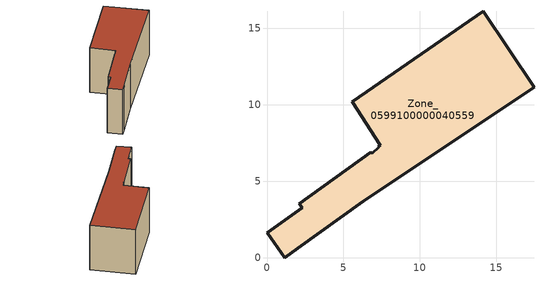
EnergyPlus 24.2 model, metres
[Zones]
Zone_0599100000040559
 floor ground (C_G): 14.14,16.09 17.46,11.13 6.28,3.69 2.02,0.61 1.15,0 0,1.63 2.29,3.25 2.1,3.54 6.77,6.9 6.89,6.81 7.3,7.21 7.26,7.26 7.4,7.36 5.58,10.2 z0
 wall outside (C_F): 17.46,11.13 14.14,16.09 5.58,10.2 7.4,7.36 7.26,7.26 7.3,7.21 6.89,6.81 6.77,6.9 2.1,3.54 2.29,3.25 0,1.63 1.15,0 2.02,0.61 6.28,3.69 17.46,11.13 z0:6.61
 roof outside (C_R): 7.4,7.36 7.26,7.26 7.3,7.21 6.89,6.81 6.77,6.9 2.1,3.54 2.29,3.25 0,1.63 1.15,0 2.02,0.61 6.28,3.69 17.46,11.13 14.14,16.09 5.58,10.2 z6.61
[BUILDING]
Pand.0599100000040559: North Axis=0; Terrain=City; Loads Convergence Tolerance Value=0.04; Temperature Convergence Tolerance Value=0.4; Solar Distribution=FullExterior; Maximum Number of Warmup Days=25; Minimum Number of Warmup Days=1
[Site:Location]
Rotterdam.The.Hague.AP_ZH_NLD Design_Conditions: Latitude=51.96; Longitude=4.45; Time Zone=1; Elevation=-4.5
[SITE:GROUNDTEMPERATURE:BUILDINGSURFACE]
18, 18, 18, 18, 18, 18, 18, 18, 18, 18, 18, 18
[MATERIAL] Thermal Absorptance=0.9; Solar Absorptance=0.7; Visible Absorptance=0.7
Name | Roughness | Thickness | Conductivity | Density | Specific Heat
G.TI.1946 | MediumSmooth | 0.15 | 1 | 540 | 1210
F.TI.1946 | Rough | 0.3 | 0.857143 | 1920 | 840
R.TI.1946 | MediumRough | 0.2 | 0.1 | 1500 | 1000
[CONSTRUCTION]
C_G: G.TI.1946
C_F: F.TI.1946
C_R: R.TI.1946
[ZONE]
Zone_0599100000040559: Type=1; Multiplier=1; Ceiling Height=Autocalculate; Volume=Autocalculate; Floor Area=autocalculate; Part of Total Floor Area=Yes
[ZONEINFILTRATION:DESIGNFLOWRATE]
Infil_Zone_0599100000040559: Zone or ZoneList or Space or SpaceList=Zone_0599100000040559; Schedule=AlwaysOn; Design Flow Rate Calculation Method=Flow/Area; Flow Rate per Floor Area=0.003; Constant Term Coefficient=1; Temperature Term Coefficient=0; Velocity Term Coefficient=0; Velocity Squared Term Coefficient=0
[HVACTEMPLATE:ZONE:IDEALLOADSAIRSYSTEM]
Zone_0599100000040559: Maximum Heating Supply Air Temperature=50; Minimum Cooling Supply Air Temperature=13; Maximum Heating Supply Air Humidity Ratio=0.0156; Minimum Cooling Supply Air Humidity Ratio=0.0077; Heating Limit=NoLimit; Cooling Limit=NoLimit; Dehumidification Control Type=ConstantSensibleHeatRatio; Cooling Sensible Heat Ratio=0.7; Dehumidification Setpoint=60; Humidification Control Type=None; Humidification Setpoint=30; Outdoor Air Method=None; Outdoor Air Flow Rate per Person=0.00944; Outdoor Air Flow Rate per Zone Floor Area=0; Outdoor Air Flow Rate per Zone=0; Demand Controlled Ventilation Type=None; Outdoor Air Economizer Type=NoEconomizer; Heat Recovery Type=None; Sensible Heat Recovery Effectiveness=0.7; Latent Heat Recovery Effectiveness=0.65
[ZONECONTROL:THERMOSTAT]
ThermostatControl_Zone_0599100000040559: Zone or ZoneList=Zone_0599100000040559; Control Type Schedule=DualSetpointControlType; Control 1=Thermostat_Zone_0599100000040559; Temperature Difference Between Cutout And Setpoint=0
[THERMOSTATSETPOINT:DUALSETPOINT]
Thermostat_Zone_0599100000040559: Heating Setpoint Temperature Schedule=HeatingSetpoint_Zone_0599100000040559; Cooling Setpoint Temperature Schedule=CoolingSetpoint_Zone_0599100000040559
[SCHEDULE:COMPACT]
HeatingSetpoint_Zone_0599100000040559: Through: 12/31, For: AllDays, Until: 24:00, 21
CoolingSetpoint_Zone_0599100000040559: Through: 12/31, For: AllDays, Until: 24:00, 24
DualSetpointControlType: Through: 12/31, For: AllDays, Until: 24:00, 4
AlwaysOn: Through: 12/31, For: AllDays, Until: 24:00, 1
